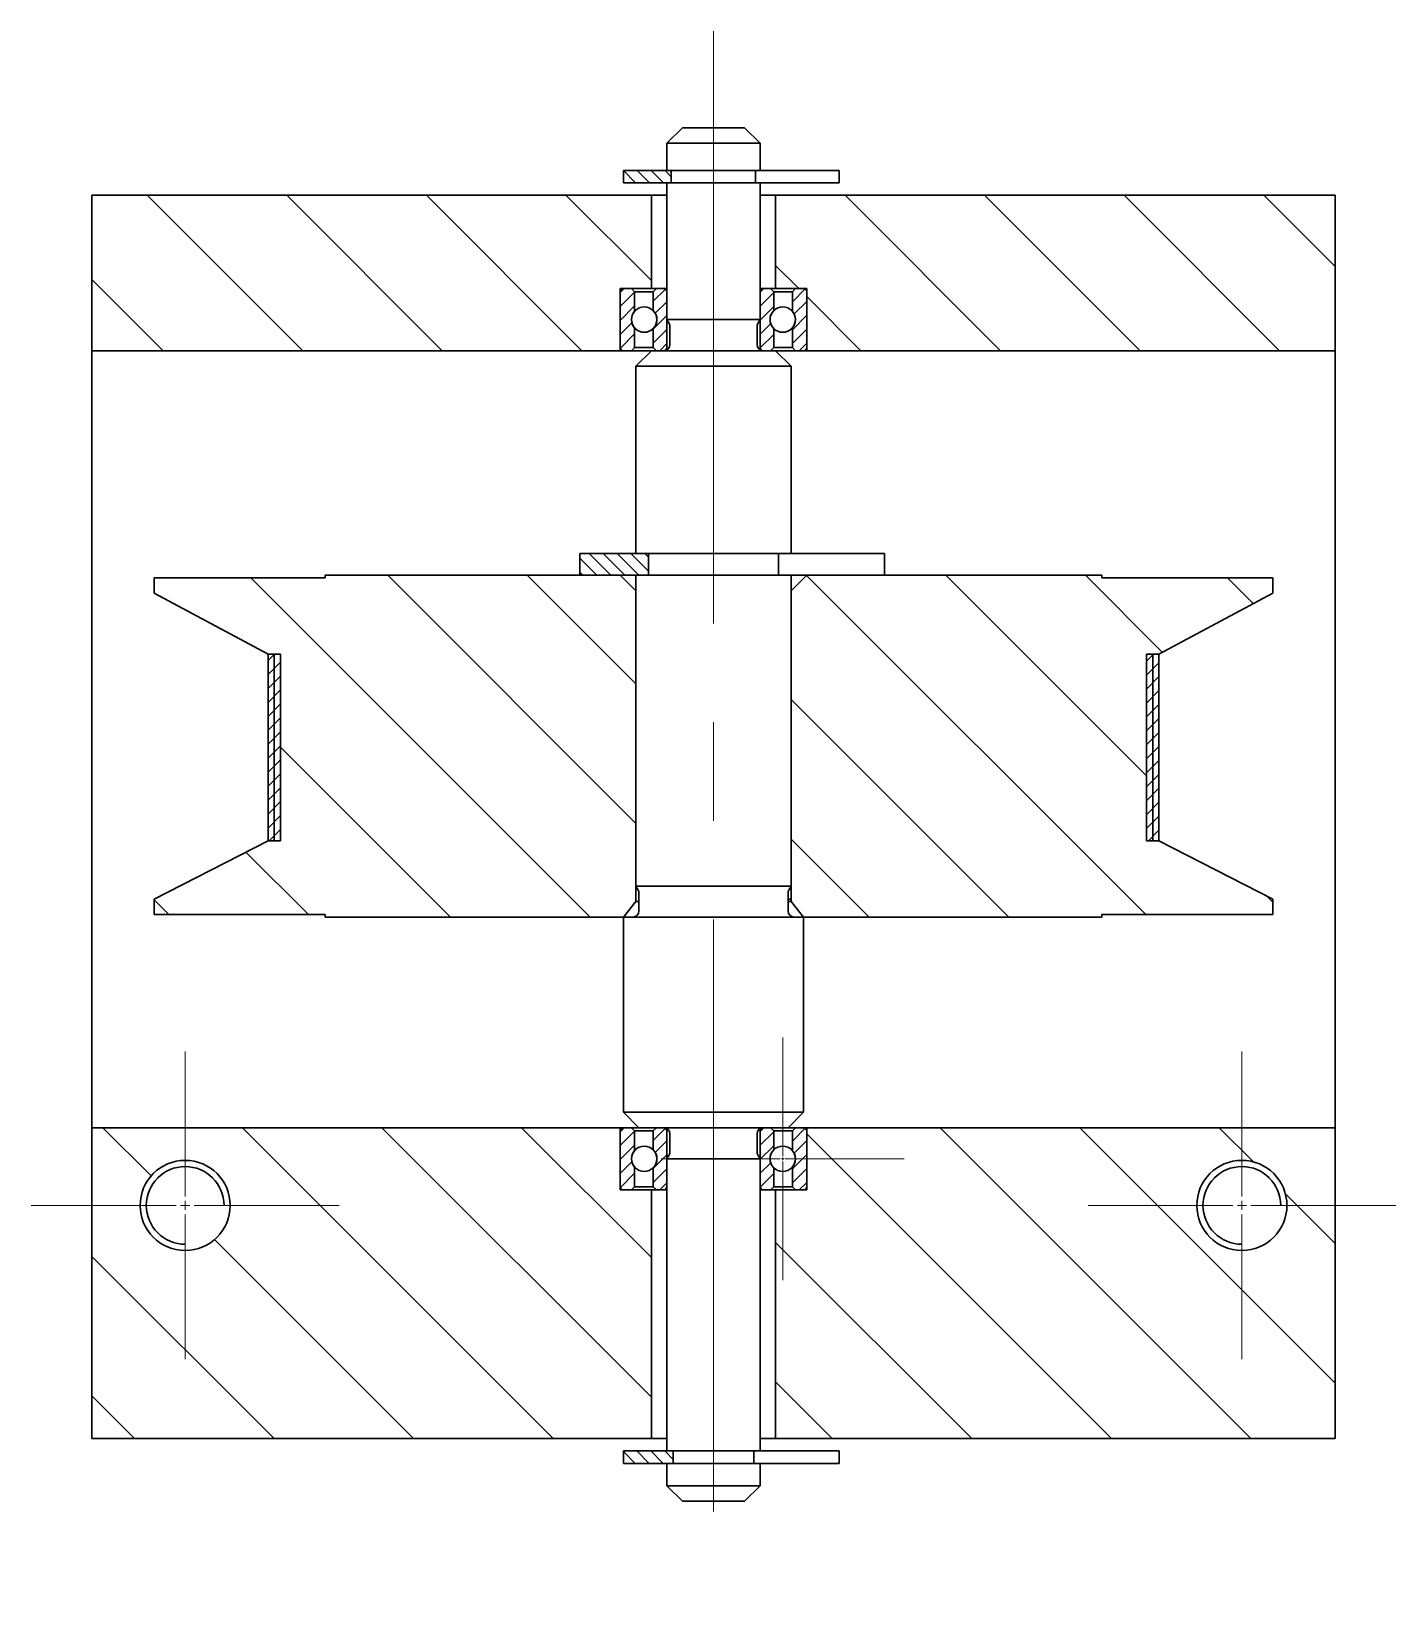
# Model space of a CAD drawing. Header units: millimetres. Extents: x 587 to 10361, y -8386 to 1488.
# Drawn here: x 8340.4 to 8384.3, y -4918.6 to -4868.2 of the extents above; entities that cross this region are included whole.
import ezdxf

# ---------------------------------------------------------------- set-up
doc = ezdxf.new("R2010")
doc.units = ezdxf.units.MM
doc.linetypes.add('ACAD_ISO10W100', pattern=[18, 12, -3, 0, -3])
doc.linetypes.add('CENTER2', pattern=[28.575, 19.05, -3.175, 3.175, -3.175])
for name, color, linetype, lineweight in [('Gruba', 7, 'Continuous', 30), ('Kreskowanie', 10, 'Continuous', 0), ('Symetria', 210, 'ACAD_ISO10W100', 0), ('Widoczne (ISO)', 7, 'Continuous', 30)]:
    doc.layers.add(name, color=color, linetype=linetype, lineweight=lineweight)
pattern_1 = [(45, (-298.2774, -1080.42052), (-0.224506403, 0.224506403), [])]
pattern_2 = [(45, (-298.2774, -1053.42052), (-0.224506403, 0.224506403), [])]
pattern_3 = [(135, (-298.2774, -1080.4205), (-2.245064, -2.245064), [])]

# ---------------------------------------------------------------- blocks, each defined once
blk = doc.blocks.new('*U262')
at = {"layer": 'Symetria', "color": 0, "linetype": 'CENTER2', "transparency": 16777216}
blk.add_line((0, 14.271), (0, -36.123), dxfattribs=at)
blk = doc.blocks.new('*U263')
at = {"layer": 'Symetria', "color": 0, "linetype": 'CENTER2', "transparency": 16777216}
for p, q in [((0, 0.29), (0, 4.95)), ((-4.95, 0), (-0.29, 0)), ((0.29, 0), (4.95, 0)), ((0, -4.95), (0, -0.29))]:
    blk.add_line(p, q, dxfattribs=at)
at = {"layer": 'Symetria', "color": 0, "linetype": 'Continuous', "transparency": 16777216}
for p, q in [((-0.145, 0), (0.145, 0)), ((0, -0.145), (0, 0.145))]:
    blk.add_line(p, q, dxfattribs=at)
blk = doc.blocks.new('*U264')
at = {"layer": 'Symetria', "color": 0, "linetype": 'CENTER2', "transparency": 16777216}
for p, q in [((0, 0.29), (0, 4.95)), ((-4.95, 0), (-0.29, 0)), ((0.29, 0), (4.95, 0)), ((0, -4.95), (0, -0.29))]:
    blk.add_line(p, q, dxfattribs=at)
at = {"layer": 'Symetria', "color": 0, "linetype": 'Continuous', "transparency": 16777216}
for p, q in [((-0.145, 0), (0.145, 0)), ((0, -0.145), (0, 0.145))]:
    blk.add_line(p, q, dxfattribs=at)
blk = doc.blocks.new('*U265')
at = {"layer": 'Symetria', "color": 0, "linetype": 'CENTER2', "transparency": 16777216}
for p, q in [((0, 0.082), (0, 3.908)), ((-3.908, 0), (-0.082, 0)), ((0.082, 0), (3.908, 0)), ((0, -3.908), (0, -0.082))]:
    blk.add_line(p, q, dxfattribs=at)
at = {"layer": 'Symetria', "color": 0, "linetype": 'Continuous', "transparency": 16777216}
for p, q in [((-0.041, 0), (0.041, 0)), ((0, -0.041), (0, 0.041))]:
    blk.add_line(p, q, dxfattribs=at)

msp = doc.modelspace()

# ---------------------------------------------------------------- hatches: boundary and pattern name
at = {"layer": 'Kreskowanie'}
h = msp.add_hatch(dxfattribs=at)
h.set_pattern_fill('ANSI31', color=256, scale=0.1, angle=90)
h.set_pattern_definition([(135, (-298.2774, -1080.02052), (-0.224506403, -0.224506403), [])])
h.paths.add_polyline_path([(8360.962, -4872.657), (8359.419, -4872.657), (8359.419, -4873.057), (8360.962, -4873.057)])
h = msp.add_hatch(dxfattribs=at)
h.set_pattern_fill('ANSI31', color=256, angle=90)
h.set_pattern_definition(pattern_3)
h.paths.add_polyline_path([(8360.319, -4873.457), (8342.319, -4873.457), (8342.319, -4878.457), (8359.319, -4878.457), (8359.319, -4876.457), (8359.419, -4876.457), (8360.319, -4876.457)])
h.paths.add_polyline_path([(8382.319, -4873.457), (8364.319, -4873.457), (8364.319, -4876.457), (8365.319, -4876.457), (8365.319, -4878.457), (8382.319, -4878.457)])
h.paths.add_polyline_path([(8360.319, -4905.457), (8359.636, -4905.457), (8359.422, -4905.457), (8359.419, -4905.457), (8359.319, -4905.457), (8359.319, -4903.457), (8345.319, -4903.457), (8345.319, -4904.507, -0.414214), (8346.769, -4905.957, -1), (8343.869, -4905.957), (8342.319, -4905.957), (8342.319, -4913.457), (8360.319, -4913.457)])
h.paths.add_polyline_path([(8377.869, -4905.957, -0.414214), (8379.319, -4904.507), (8379.319, -4903.457), (8365.319, -4903.457), (8365.319, -4905.457), (8364.319, -4905.457), (8364.319, -4913.457), (8366.364, -4913.457), (8382.319, -4913.457), (8382.319, -4905.957), (8380.769, -4905.957, -1)])
h.paths.add_polyline_path([(8345.319, -4903.457), (8342.319, -4903.457), (8342.319, -4905.957), (8343.869, -4905.957, -0.414214), (8345.319, -4904.507)], flags=17)
h.paths.add_polyline_path([(8382.319, -4903.457), (8379.319, -4903.457), (8379.319, -4904.507, -0.414214), (8380.769, -4905.957), (8382.319, -4905.957)], flags=17)
h = msp.add_hatch(dxfattribs=at)
h.set_pattern_fill('ANSI31', color=256, scale=0.1)
h.set_pattern_definition(pattern_2)
h.paths.add_polyline_path([(8359.319, -4876.846), (8359.319, -4876.561, -0.414214), (8359.422, -4876.458), (8359.68, -4876.458), (8359.782, -4876.56), (8359.782, -4877.19, 0.180327), (8359.682, -4877.457), (8359.319, -4877.457)])
h.paths.add_polyline_path([(8359.319, -4877.457), (8359.682, -4877.457, 0.180327), (8359.782, -4877.725), (8359.782, -4878.355), (8359.679, -4878.457), (8359.636, -4878.457), (8359.422, -4878.457, -0.414214), (8359.319, -4878.355)])
h = msp.add_hatch(dxfattribs=at)
h.set_pattern_fill('ANSI31', color=256, scale=0.1)
h.set_pattern_definition(pattern_2)
h.paths.add_polyline_path([(8360.382, -4877.172), (8360.382, -4876.56), (8360.484, -4876.458), (8360.716, -4876.458, -0.414214), (8360.819, -4876.561), (8360.819, -4877.457), (8360.498, -4877.457, 0.196373)])
h.paths.add_polyline_path([(8360.382, -4877.743, 0.196373), (8360.498, -4877.457), (8360.819, -4877.457), (8360.819, -4878.355, -0.414319), (8360.716, -4878.457), (8360.485, -4878.457), (8360.382, -4878.355)])
h = msp.add_hatch(dxfattribs=at)
h.set_pattern_fill('ANSI31', color=256, scale=0.1)
h.set_pattern_definition(pattern_2)
h.paths.add_polyline_path([(8364.256, -4877.172), (8364.256, -4876.56), (8364.154, -4876.458), (8363.922, -4876.458, 0.414214), (8363.819, -4876.561), (8363.819, -4877.457), (8364.139, -4877.457, -0.196373)])
h.paths.add_polyline_path([(8364.256, -4877.743, -0.196373), (8364.139, -4877.457), (8363.819, -4877.457), (8363.819, -4878.355, 0.414319), (8363.922, -4878.457), (8364.153, -4878.457), (8364.256, -4878.355)])
h = msp.add_hatch(dxfattribs=at)
h.set_pattern_fill('ANSI31', color=256, scale=0.1)
h.set_pattern_definition(pattern_2)
h.paths.add_polyline_path([(8365.319, -4876.846), (8365.319, -4876.561, 0.414214), (8365.216, -4876.458), (8364.958, -4876.458), (8364.856, -4876.56), (8364.856, -4877.19, -0.180327), (8364.956, -4877.457), (8365.319, -4877.457)])
h.paths.add_polyline_path([(8365.319, -4877.457), (8364.956, -4877.457, -0.180327), (8364.856, -4877.725), (8364.856, -4878.355), (8364.959, -4878.457), (8365.002, -4878.457), (8365.216, -4878.457, 0.414214), (8365.319, -4878.355)])
h = msp.add_hatch(dxfattribs=at)
h.set_pattern_fill('ANSI31', color=256, scale=0.1, angle=90)
h.set_pattern_definition([(135, (-298.2774, -1080.42052), (-0.224506403, -0.224506403), [])])
h.paths.add_polyline_path([(8360.231, -4884.982), (8359.819, -4884.982), (8358.019, -4884.982), (8358.019, -4885.682), (8360.231, -4885.682)])
h = msp.add_hatch(dxfattribs=at)
h.set_pattern_fill('ANSI31', color=256, angle=90)
h.set_pattern_definition(pattern_3)
h.paths.add_polyline_path([(8376.253, -4888.223), (8376.453, -4888.223), (8376.653, -4888.223), (8380.319, -4886.263), (8380.319, -4885.763), (8374.819, -4885.763), (8374.819, -4885.682), (8365.319, -4885.682), (8364.819, -4886.182), (8364.819, -4895.682), (8364.819, -4896.182), (8365.219, -4896.682), (8374.819, -4896.682), (8374.819, -4896.602), (8380.319, -4896.602), (8380.319, -4896.102), (8376.653, -4894.223), (8376.453, -4894.223), (8376.253, -4894.223)])
h.paths.add_polyline_path([(8359.819, -4886.182), (8359.319, -4885.682), (8358.019, -4885.682), (8349.819, -4885.682), (8349.819, -4885.763), (8344.319, -4885.763), (8344.319, -4886.263), (8347.985, -4888.223), (8348.185, -4888.223), (8348.385, -4888.223), (8348.385, -4894.223), (8348.185, -4894.223), (8347.985, -4894.223), (8344.319, -4896.102), (8344.319, -4896.602), (8349.819, -4896.602), (8349.819, -4896.682), (8359.419, -4896.682), (8359.819, -4896.182), (8359.819, -4895.682)])
h = msp.add_hatch(dxfattribs=at)
h.set_pattern_fill('ANSI31', color=256, scale=0.1)
h.set_pattern_definition(pattern_1)
h.paths.add_polyline_path([(8348.185, -4888.223), (8347.985, -4888.223), (8347.985, -4894.223), (8348.185, -4894.223)])
h.paths.add_polyline_path([(8348.385, -4888.223), (8348.185, -4888.223), (8348.185, -4894.223), (8348.385, -4894.223)])
h.paths.add_polyline_path([(8376.453, -4888.223), (8376.253, -4888.223), (8376.253, -4894.223), (8376.453, -4894.223)])
h.paths.add_polyline_path([(8376.653, -4888.223), (8376.453, -4888.223), (8376.453, -4894.223), (8376.653, -4894.223)])
h = msp.add_hatch(dxfattribs=at)
h.set_pattern_fill('ANSI31', color=256, scale=0.1)
h.set_pattern_definition(pattern_1)
h.paths.add_polyline_path([(8359.319, -4903.846), (8359.319, -4903.561, -0.414214), (8359.422, -4903.458), (8359.68, -4903.458), (8359.782, -4903.56), (8359.782, -4904.19, 0.180327), (8359.682, -4904.457), (8359.319, -4904.457)])
h.paths.add_polyline_path([(8359.319, -4904.457), (8359.682, -4904.457, 0.180327), (8359.782, -4904.725), (8359.782, -4905.355), (8359.679, -4905.457), (8359.636, -4905.457), (8359.422, -4905.457, -0.414214), (8359.319, -4905.355)])
h = msp.add_hatch(dxfattribs=at)
h.set_pattern_fill('ANSI31', color=256, scale=0.1)
h.set_pattern_definition(pattern_1)
h.paths.add_polyline_path([(8360.382, -4904.172), (8360.382, -4903.56), (8360.484, -4903.458), (8360.716, -4903.458, -0.414214), (8360.819, -4903.561), (8360.819, -4904.457), (8360.498, -4904.457, 0.196373)])
h.paths.add_polyline_path([(8360.382, -4904.743, 0.196373), (8360.498, -4904.457), (8360.819, -4904.457), (8360.819, -4905.355, -0.414319), (8360.716, -4905.457), (8360.485, -4905.457), (8360.382, -4905.355)])
h = msp.add_hatch(dxfattribs=at)
h.set_pattern_fill('ANSI31', color=256, scale=0.1)
h.set_pattern_definition(pattern_1)
h.paths.add_polyline_path([(8364.256, -4904.172), (8364.256, -4903.56), (8364.154, -4903.458), (8363.922, -4903.458, 0.414214), (8363.819, -4903.561), (8363.819, -4904.457), (8364.139, -4904.457, -0.196373)])
h.paths.add_polyline_path([(8364.256, -4904.743, -0.196373), (8364.139, -4904.457), (8363.819, -4904.457), (8363.819, -4905.355, 0.414319), (8363.922, -4905.457), (8364.153, -4905.457), (8364.256, -4905.355)])
h = msp.add_hatch(dxfattribs=at)
h.set_pattern_fill('ANSI31', color=256, scale=0.1)
h.set_pattern_definition(pattern_1)
h.paths.add_polyline_path([(8365.319, -4903.846), (8365.319, -4903.561, 0.414214), (8365.216, -4903.458), (8364.958, -4903.458), (8364.856, -4903.56), (8364.856, -4904.19, -0.180327), (8364.956, -4904.457), (8365.319, -4904.457)])
h.paths.add_polyline_path([(8365.319, -4904.457), (8364.956, -4904.457, -0.180327), (8364.856, -4904.725), (8364.856, -4905.355), (8364.959, -4905.457), (8365.002, -4905.457), (8365.216, -4905.457, 0.414214), (8365.319, -4905.355)])
h = msp.add_hatch(dxfattribs=at)
h.set_pattern_fill('ANSI31', color=256, scale=0.1, angle=90)
h.set_pattern_definition([(135, (-298.2774, -1080.82052), (-0.224506403, -0.224506403), [])])
h.paths.add_polyline_path([(8361.018, -4913.857), (8359.419, -4913.857), (8359.419, -4914.257), (8361.018, -4914.257)])

# ---------------------------------------------------------------- linework, layer by layer
at = {"layer": 'Gruba'}
for p, q in [((8361.319, -4871.282), (8360.819, -4871.782)), ((8361.319, -4871.282), (8363.319, -4871.282)), ((8363.319, -4871.282), (8363.819, -4871.782)), ((8363.819, -4871.782), (8360.819, -4871.782)), ((8360.819, -4871.782), (8360.819, -4872.657)), ((8363.819, -4871.782), (8363.819, -4872.657)), ((8359.419, -4873.057), (8359.419, -4872.657)), ((8359.419, -4872.657), (8363.668, -4872.657)), ((8363.668, -4873.057), (8359.419, -4873.057)), ((8360.962, -4872.657), (8360.962, -4873.057)), ((8364.702, -4872.657), (8363.668, -4872.657)), ((8363.668, -4873.057), (8364.702, -4873.057)), ((8363.675, -4872.657), (8363.675, -4873.057)), ((8364.702, -4872.657), (8366.334, -4872.657)), ((8366.334, -4873.057), (8364.702, -4873.057)), ((8366.334, -4872.657), (8366.364, -4872.657)), ((8366.364, -4873.057), (8366.334, -4873.057)), ((8366.364, -4873.057), (8366.364, -4872.657)), ((8360.319, -4873.457), (8360.819, -4873.457)), ((8363.819, -4873.457), (8364.319, -4873.457)), ((8359.413, -4876.458), (8360.716, -4876.458)), ((8359.782, -4876.56), (8359.679, -4876.457)), ((8359.782, -4877.19), (8359.782, -4876.56)), ((8360.382, -4876.56), (8359.782, -4876.56)), ((8360.485, -4876.457), (8360.382, -4876.56)), ((8360.382, -4876.56), (8360.382, -4877.172)), ((8360.819, -4876.561), (8360.819, -4878.115)), ((8363.819, -4876.561), (8363.819, -4878.115)), ((8365.225, -4876.458), (8363.922, -4876.458)), ((8364.153, -4876.457), (8364.256, -4876.56)), ((8364.256, -4876.56), (8364.256, -4877.172)), ((8364.256, -4876.56), (8364.856, -4876.56)), ((8364.856, -4876.56), (8364.959, -4876.457)), ((8364.856, -4877.19), (8364.856, -4876.56)), ((8359.319, -4876.846), (8359.319, -4878.355)), ((8360.819, -4878.355), (8360.819, -4876.846)), ((8363.819, -4878.355), (8363.819, -4876.846)), ((8365.319, -4876.846), (8365.319, -4878.355)), ((8359.782, -4877.725), (8359.782, -4878.355)), ((8360.382, -4878.355), (8360.382, -4877.743)), ((8364.256, -4878.355), (8364.256, -4877.743)), ((8364.856, -4877.725), (8364.856, -4878.355)), ((8359.422, -4878.457), (8359.636, -4878.457)), ((8359.636, -4878.457), (8360.382, -4878.457)), ((8359.782, -4878.355), (8359.679, -4878.457)), ((8360.382, -4878.355), (8359.782, -4878.355)), ((8360.485, -4878.457), (8360.382, -4878.355)), ((8360.382, -4878.457), (8360.759, -4878.457)), ((8364.256, -4878.457), (8363.879, -4878.457)), ((8364.153, -4878.457), (8364.256, -4878.355)), ((8364.256, -4878.355), (8364.856, -4878.355)), ((8365.002, -4878.457), (8364.256, -4878.457)), ((8364.856, -4878.355), (8364.959, -4878.457)), ((8365.216, -4878.457), (8365.002, -4878.457)), ((8358.019, -4885.682), (8358.019, -4884.982)), ((8358.019, -4884.982), (8359.819, -4884.982)), ((8366.018, -4884.982), (8359.819, -4884.982)), ((8360.231, -4884.982), (8360.231, -4885.682)), ((8364.407, -4884.982), (8364.407, -4885.682)), ((8366.018, -4884.982), (8367.781, -4884.982)), ((8367.781, -4884.982), (8367.819, -4884.982)), ((8367.819, -4885.682), (8367.819, -4884.982)), ((8349.819, -4885.763), (8349.819, -4885.682)), ((8359.819, -4885.682), (8349.819, -4885.682)), ((8364.819, -4885.682), (8358.019, -4885.682)), ((8359.319, -4885.682), (8359.819, -4886.182)), ((8364.777, -4885.682), (8366.018, -4885.682)), ((8374.819, -4885.682), (8364.819, -4885.682)), ((8365.319, -4885.682), (8364.819, -4886.182)), ((8367.781, -4885.682), (8366.018, -4885.682)), ((8367.819, -4885.682), (8367.781, -4885.682)), ((8374.819, -4885.763), (8374.819, -4885.682)), ((8344.319, -4885.763), (8344.319, -4886.263)), ((8344.319, -4885.763), (8349.819, -4885.763)), ((8374.819, -4885.763), (8380.319, -4885.763)), ((8380.319, -4885.763), (8380.319, -4886.263)), ((8344.318, -4886.263), (8347.985, -4888.223)), ((8380.319, -4886.263), (8376.653, -4888.223)), ((8347.985, -4894.223), (8347.985, -4888.223)), ((8347.985, -4888.223), (8347.985, -4894.223)), ((8347.985, -4888.223), (8347.985, -4894.223)), ((8347.985, -4888.223), (8348.185, -4888.223)), ((8348.185, -4888.223), (8348.185, -4894.223)), ((8348.385, -4888.223), (8348.185, -4888.223)), ((8348.385, -4894.223), (8348.385, -4888.223)), ((8376.253, -4894.223), (8376.253, -4888.223)), ((8376.253, -4888.223), (8376.453, -4888.223)), ((8376.653, -4888.223), (8376.453, -4888.223)), ((8376.453, -4888.223), (8376.453, -4894.223)), ((8376.653, -4894.223), (8376.653, -4888.223)), ((8376.653, -4888.223), (8376.653, -4894.223)), ((8344.318, -4896.102), (8347.985, -4894.223)), ((8348.185, -4894.223), (8347.985, -4894.223)), ((8348.185, -4894.223), (8348.385, -4894.223)), ((8376.453, -4894.223), (8376.253, -4894.223)), ((8376.453, -4894.223), (8376.653, -4894.223)), ((8380.319, -4896.102), (8376.653, -4894.223)), ((8359.819, -4896.182), (8359.819, -4895.682)), ((8364.819, -4896.182), (8364.819, -4895.682)), ((8344.319, -4896.602), (8344.319, -4896.102)), ((8359.419, -4896.682), (8359.819, -4896.182)), ((8359.819, -4896.182), (8359.919, -4896.182)), ((8364.819, -4896.102), (8364.719, -4896.102)), ((8364.819, -4896.182), (8364.719, -4896.182)), ((8365.219, -4896.682), (8364.819, -4896.182)), ((8380.319, -4896.602), (8380.319, -4896.102)), ((8349.819, -4896.602), (8344.319, -4896.602)), ((8349.819, -4896.682), (8349.819, -4896.602)), ((8374.819, -4896.682), (8349.819, -4896.682)), ((8374.819, -4896.682), (8374.819, -4896.602)), ((8380.319, -4896.602), (8374.819, -4896.602)), ((8359.413, -4903.458), (8360.716, -4903.458)), ((8359.782, -4903.56), (8359.679, -4903.457)), ((8359.782, -4904.19), (8359.782, -4903.56)), ((8360.382, -4903.56), (8359.782, -4903.56)), ((8360.485, -4903.457), (8360.382, -4903.56)), ((8360.382, -4903.56), (8360.382, -4904.172)), ((8360.819, -4903.561), (8360.819, -4905.115)), ((8363.819, -4903.561), (8363.819, -4905.115)), ((8365.225, -4903.458), (8363.922, -4903.458)), ((8364.153, -4903.457), (8364.256, -4903.56)), ((8364.256, -4903.56), (8364.256, -4904.172)), ((8364.256, -4903.56), (8364.856, -4903.56)), ((8364.856, -4903.56), (8364.959, -4903.457)), ((8364.856, -4904.19), (8364.856, -4903.56)), ((8359.319, -4903.846), (8359.319, -4905.355)), ((8360.819, -4905.355), (8360.819, -4903.846)), ((8363.819, -4905.355), (8363.819, -4903.846)), ((8365.319, -4903.846), (8365.319, -4905.355)), ((8359.782, -4904.725), (8359.782, -4905.355)), ((8360.382, -4905.355), (8360.382, -4904.743)), ((8364.256, -4905.355), (8364.256, -4904.743)), ((8364.856, -4904.725), (8364.856, -4905.355)), ((8359.422, -4905.457), (8359.636, -4905.457)), ((8359.636, -4905.457), (8360.382, -4905.457)), ((8359.782, -4905.355), (8359.679, -4905.457)), ((8360.382, -4905.355), (8359.782, -4905.355)), ((8360.485, -4905.457), (8360.382, -4905.355)), ((8360.382, -4905.457), (8360.759, -4905.457)), ((8364.256, -4905.457), (8363.879, -4905.457)), ((8364.153, -4905.457), (8364.256, -4905.355)), ((8364.256, -4905.355), (8364.856, -4905.355)), ((8365.002, -4905.457), (8364.256, -4905.457)), ((8364.856, -4905.355), (8364.959, -4905.457)), ((8365.216, -4905.457), (8365.002, -4905.457)), ((8359.419, -4913.857), (8359.419, -4914.257)), ((8359.419, -4913.857), (8366.364, -4913.857)), ((8360.319, -4913.457), (8360.819, -4913.457)), ((8361.018, -4913.857), (8361.018, -4914.257)), ((8363.62, -4913.857), (8363.62, -4914.257)), ((8363.819, -4913.457), (8364.319, -4913.457)), ((8366.364, -4913.857), (8366.364, -4914.257)), ((8363.668, -4914.257), (8359.419, -4914.257)), ((8360.819, -4914.257), (8363.819, -4914.257)), ((8360.819, -4914.257), (8360.819, -4914.976)), ((8363.668, -4914.257), (8364.702, -4914.257)), ((8363.819, -4914.257), (8363.819, -4914.976)), ((8366.334, -4914.257), (8364.702, -4914.257)), ((8366.364, -4914.257), (8366.334, -4914.257)), ((8361.319, -4915.476), (8360.819, -4914.976)), ((8360.819, -4914.976), (8363.819, -4914.976)), ((8363.319, -4915.476), (8363.819, -4914.976)), ((8363.319, -4915.476), (8361.319, -4915.476))]:
    msp.add_line(p, q, dxfattribs=at)
for centre in [(8360.09, -4877.457), (8364.547, -4877.457), (8360.09, -4904.457), (8364.547, -4904.457)]:
    msp.add_circle(centre, 0.408, dxfattribs=at)
for centre, radius, start, end in [((8359.422, -4876.561), 0.103, 90, 180), ((8360.716, -4876.561), 0.103, 360, 90), ((8363.922, -4876.561), 0.103, 90, 180), ((8365.216, -4876.561), 0.103, 0, 90), ((8360.09, -4877.457), 0.408, 139.1115, 220.8885), ((8360.09, -4877.457), 0.408, 315.5601, 44.4399), ((8364.547, -4877.457), 0.408, 135.5601, 224.4399), ((8364.547, -4877.457), 0.408, 319.1115, 40.8885), ((8359.422, -4878.355), 0.103, 180, 270), ((8360.716, -4878.355), 0.103, 270, 360), ((8363.922, -4878.355), 0.103, 180, 270), ((8365.216, -4878.355), 0.103, 270, 0), ((8359.422, -4903.561), 0.103, 90, 180), ((8360.716, -4903.561), 0.103, 360, 90), ((8363.922, -4903.561), 0.103, 90, 180), ((8365.216, -4903.561), 0.103, 0, 90), ((8360.09, -4904.457), 0.408, 139.1115, 220.8885), ((8360.09, -4904.457), 0.408, 315.5601, 44.4399), ((8364.547, -4904.457), 0.408, 135.5601, 224.4399), ((8364.547, -4904.457), 0.408, 319.1115, 40.8885), ((8359.422, -4905.355), 0.103, 180, 270), ((8360.716, -4905.355), 0.103, 270, 360), ((8363.922, -4905.355), 0.103, 180, 270), ((8365.216, -4905.355), 0.103, 270, 0)]:
    msp.add_arc(centre, radius, start, end, dxfattribs=at)
at = {"layer": 'Widoczne (ISO)'}
for p, q in [((8360.819, -4873.057), (8360.819, -4877.457)), ((8363.819, -4873.057), (8363.819, -4877.457)), ((8360.319, -4873.457), (8342.319, -4873.457)), ((8342.319, -4873.457), (8342.319, -4878.457)), ((8360.319, -4876.457), (8360.319, -4873.457)), ((8382.319, -4873.457), (8364.319, -4873.457)), ((8364.319, -4873.457), (8364.319, -4876.457)), ((8382.319, -4878.457), (8382.319, -4873.457)), ((8359.319, -4878.457), (8359.319, -4876.457)), ((8359.319, -4876.457), (8360.319, -4876.457)), ((8359.319, -4878.457), (8359.319, -4876.457)), ((8359.319, -4876.457), (8359.419, -4876.457)), ((8359.319, -4876.457), (8359.319, -4878.457)), ((8359.419, -4876.457), (8359.319, -4876.457)), ((8359.319, -4876.557), (8359.319, -4878.357)), ((8359.319, -4876.557), (8359.319, -4878.357)), ((8359.319, -4878.357), (8359.319, -4876.557)), ((8359.869, -4876.457), (8359.419, -4876.457)), ((8359.869, -4876.457), (8359.419, -4876.457)), ((8359.419, -4876.457), (8359.869, -4876.457)), ((8359.919, -4876.457), (8359.869, -4876.457)), ((8359.869, -4876.457), (8359.872, -4876.457)), ((8359.872, -4876.457), (8359.919, -4876.457)), ((8360.469, -4876.457), (8359.919, -4876.457)), ((8360.319, -4876.457), (8360.469, -4876.457)), ((8360.719, -4876.457), (8360.469, -4876.457)), ((8360.819, -4876.457), (8360.719, -4876.457)), ((8363.919, -4876.457), (8363.819, -4876.457)), ((8364.169, -4876.457), (8363.919, -4876.457)), ((8364.169, -4876.457), (8364.319, -4876.457)), ((8364.319, -4876.457), (8365.319, -4876.457)), ((8364.766, -4876.457), (8364.719, -4876.457)), ((8364.769, -4876.457), (8364.766, -4876.457)), ((8365.219, -4876.457), (8364.769, -4876.457)), ((8365.219, -4876.457), (8364.769, -4876.457)), ((8365.219, -4876.457), (8365.319, -4876.457)), ((8365.319, -4876.457), (8365.319, -4878.457)), ((8365.319, -4876.457), (8365.319, -4878.457)), ((8365.319, -4878.357), (8365.319, -4876.557)), ((8365.319, -4878.357), (8365.319, -4876.557)), ((8363.819, -4877.457), (8360.819, -4877.457)), ((8360.892, -4877.584), (8360.819, -4877.457)), ((8363.746, -4877.584), (8363.819, -4877.457)), ((8360.919, -4877.684), (8360.919, -4878.257)), ((8363.719, -4877.684), (8363.719, -4878.257)), ((8342.319, -4878.457), (8359.319, -4878.457)), ((8342.319, -4878.457), (8342.319, -4903.457)), ((8359.419, -4878.457), (8359.319, -4878.457)), ((8360.319, -4878.457), (8359.319, -4878.457)), ((8359.319, -4878.457), (8360.319, -4878.457)), ((8359.419, -4878.457), (8359.869, -4878.457)), ((8359.419, -4878.457), (8359.869, -4878.457)), ((8359.869, -4878.457), (8359.419, -4878.457)), ((8360.319, -4878.457), (8359.819, -4878.957)), ((8360.469, -4878.457), (8359.869, -4878.457)), ((8360.319, -4878.457), (8364.319, -4878.457)), ((8360.469, -4878.457), (8360.319, -4878.457)), ((8360.319, -4878.457), (8360.469, -4878.457)), ((8360.469, -4878.457), (8360.719, -4878.457)), ((8360.469, -4878.457), (8360.719, -4878.457)), ((8360.719, -4878.457), (8360.469, -4878.457)), ((8360.919, -4878.457), (8360.719, -4878.457)), ((8360.819, -4878.457), (8360.719, -4878.457)), ((8360.719, -4878.457), (8360.819, -4878.457)), ((8363.919, -4878.457), (8363.719, -4878.457)), ((8363.919, -4878.457), (8363.819, -4878.457)), ((8363.919, -4878.457), (8364.169, -4878.457)), ((8363.919, -4878.457), (8364.169, -4878.457)), ((8364.766, -4878.457), (8364.169, -4878.457)), ((8364.319, -4878.457), (8364.169, -4878.457)), ((8364.319, -4878.457), (8364.819, -4878.957)), ((8365.319, -4878.457), (8364.319, -4878.457)), ((8364.769, -4878.457), (8364.766, -4878.457)), ((8364.769, -4878.457), (8365.219, -4878.457)), ((8364.769, -4878.457), (8365.219, -4878.457)), ((8365.319, -4878.457), (8365.219, -4878.457)), ((8365.319, -4878.457), (8382.319, -4878.457)), ((8382.319, -4903.457), (8382.319, -4878.457)), ((8364.819, -4878.957), (8359.819, -4878.957)), ((8359.819, -4878.957), (8359.819, -4879.924)), ((8364.819, -4878.957), (8364.819, -4879.924)), ((8359.819, -4879.924), (8359.819, -4884.982)), ((8364.819, -4879.924), (8364.819, -4884.982)), ((8364.819, -4881.182), (8364.819, -4884.982)), ((8359.819, -4885.682), (8359.819, -4895.682)), ((8364.819, -4885.682), (8364.819, -4895.682)), ((8364.819, -4885.682), (8364.819, -4895.682)), ((8364.819, -4895.682), (8359.819, -4895.682)), ((8359.892, -4895.809), (8359.819, -4895.682)), ((8364.746, -4895.809), (8364.819, -4895.682)), ((8359.919, -4895.909), (8359.919, -4896.482)), ((8364.719, -4895.909), (8364.719, -4896.482)), ((8359.419, -4896.682), (8365.219, -4896.682)), ((8359.419, -4896.682), (8359.419, -4902.957)), ((8365.219, -4896.682), (8365.219, -4902.957)), ((8359.419, -4902.957), (8365.219, -4902.957)), ((8359.919, -4903.457), (8359.419, -4902.957)), ((8364.719, -4903.457), (8365.219, -4902.957)), ((8359.319, -4903.457), (8342.319, -4903.457)), ((8342.319, -4903.457), (8342.319, -4913.457)), ((8359.319, -4905.457), (8359.319, -4903.457)), ((8359.319, -4903.457), (8359.419, -4903.457)), ((8359.319, -4903.457), (8359.319, -4905.457)), ((8359.419, -4903.457), (8359.319, -4903.457)), ((8359.319, -4903.557), (8359.319, -4905.357)), ((8359.319, -4905.357), (8359.319, -4903.557)), ((8359.869, -4903.457), (8359.419, -4903.457)), ((8359.419, -4903.457), (8359.869, -4903.457)), ((8359.919, -4903.457), (8359.869, -4903.457)), ((8359.869, -4903.457), (8359.872, -4903.457)), ((8359.872, -4903.457), (8359.919, -4903.457)), ((8360.469, -4903.457), (8359.919, -4903.457)), ((8364.719, -4903.457), (8360.469, -4903.457)), ((8360.919, -4903.657), (8360.919, -4904.231)), ((8360.919, -4903.657), (8360.919, -4904.231)), ((8363.719, -4903.657), (8363.719, -4904.231)), ((8364.766, -4903.457), (8364.719, -4903.457)), ((8364.769, -4903.457), (8364.766, -4903.457)), ((8365.219, -4903.457), (8364.769, -4903.457)), ((8365.219, -4903.457), (8365.319, -4903.457)), ((8382.319, -4903.457), (8365.319, -4903.457)), ((8365.319, -4903.457), (8365.319, -4905.457)), ((8365.319, -4905.357), (8365.319, -4903.557)), ((8382.319, -4913.457), (8382.319, -4903.457)), ((8360.892, -4904.331), (8360.819, -4904.457)), ((8360.892, -4904.331), (8360.819, -4904.457)), ((8363.746, -4904.331), (8363.819, -4904.457)), ((8360.819, -4904.457), (8363.819, -4904.457)), ((8360.819, -4904.457), (8360.819, -4913.857)), ((8363.819, -4904.457), (8363.819, -4913.857)), ((8360.319, -4905.457), (8359.319, -4905.457)), ((8359.319, -4905.457), (8360.319, -4905.457)), ((8359.419, -4905.457), (8359.869, -4905.457)), ((8359.869, -4905.457), (8359.419, -4905.457)), ((8360.319, -4913.457), (8360.319, -4905.457)), ((8360.469, -4905.457), (8360.319, -4905.457)), ((8360.319, -4905.457), (8360.469, -4905.457)), ((8360.469, -4905.457), (8360.719, -4905.457)), ((8360.719, -4905.457), (8360.469, -4905.457)), ((8360.819, -4905.457), (8360.719, -4905.457)), ((8360.719, -4905.457), (8360.819, -4905.457)), ((8363.919, -4905.457), (8363.819, -4905.457)), ((8363.919, -4905.457), (8364.169, -4905.457)), ((8364.319, -4905.457), (8364.169, -4905.457)), ((8365.319, -4905.457), (8364.319, -4905.457)), ((8364.319, -4905.457), (8364.319, -4913.457)), ((8364.769, -4905.457), (8365.219, -4905.457)), ((8342.319, -4913.457), (8360.319, -4913.457)), ((8364.319, -4913.457), (8382.319, -4913.457))]:
    msp.add_line(p, q, dxfattribs=at)
for centre in [(8345.319, -4905.957), (8379.319, -4905.957)]:
    msp.add_circle(centre, 1.45, dxfattribs=at)
for centre, radius, start, end in [((8360.719, -4877.684), 0.2, 0, 30), ((8363.919, -4877.684), 0.2, 150, 180), ((8360.719, -4878.257), 0.2, 270, 0), ((8363.919, -4878.257), 0.2, 180, 270), ((8359.719, -4895.909), 0.2, 0, 30), ((8364.919, -4895.909), 0.2, 150, 180), ((8359.719, -4896.482), 0.2, 270, 0), ((8364.919, -4896.482), 0.2, 180, 270), ((8360.719, -4903.657), 0.2, 0, 90), ((8360.719, -4903.657), 0.2, 0, 90), ((8363.919, -4903.657), 0.2, 90, 180), ((8360.719, -4904.231), 0.2, 330, 0), ((8360.719, -4904.231), 0.2, 330, 0), ((8363.919, -4904.231), 0.2, 180, 210), ((8345.319, -4905.957), 1.25, 0, 270), ((8379.319, -4905.957), 1.25, 0, 270)]:
    msp.add_arc(centre, radius, start, end, dxfattribs=at)

# ---------------------------------------------------------------- block references
at = {"layer": 'Symetria', "linetype": 'CENTER2'}
for name, p in [('*U262', (8362.319, -4882.453)), ('*U265', (8364.547, -4904.457)), ('*U263', (8345.319, -4905.957)), ('*U264', (8379.319, -4905.957))]:
    msp.add_blockref(name, p, dxfattribs=at)

doc.saveas('drawing.dxf')
